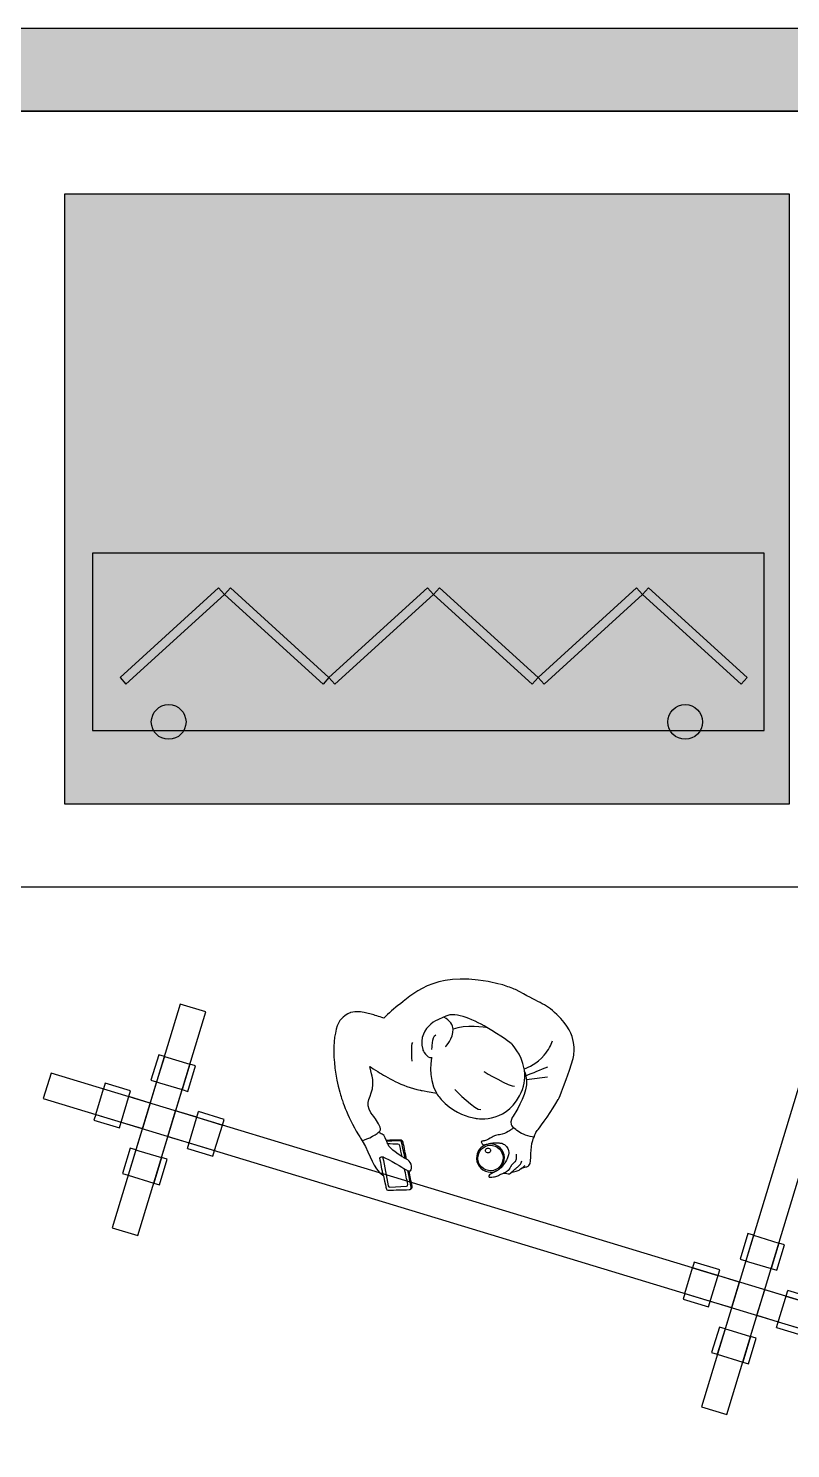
# Model space of a CAD drawing. Header units: millimetres. Extents: x 13722 to 114356, y -17117 to 61088.
# Drawn here: x 70332 to 72907, y 52646 to 57445 of the extents above; entities that cross this region are included whole.
import ezdxf

# ---------------------------------------------------------------- set-up
doc = ezdxf.new("R2010")
doc.units = ezdxf.units.MM
for name, color, linetype in [('01', 3, 'Continuous'), ('02', 250, 'Continuous'), ('03', 8, 'Continuous'), ('03_lighting', 3, 'Continuous'), ('Toffu_Outline', 8, 'Continuous')]:
    doc.layers.add(name, color=color, linetype=linetype)

# ---------------------------------------------------------------- blocks, each defined once
blk = doc.blocks.new('2r2')
at = {"layer": 'Toffu_Outline'}
for points, knots in [([(91280.8, -1453.1), (91280.8, -1453.1), (91280.8, -1453.1), (91280.8, -1453.1), (91076.3, -1401.5), (90998.4, -1480.6), (90947.1, -1519.4), (90925.3, -1535.8), (90906.7, -1552.6), (90890.9, -1568.7), (90873.8, -1562.6), (90859.2, -1558.1), (90848.1, -1554.9), (90826.6, -1548.7), (90818.8, -1547.5), (90812.1, -1547), (90798.6, -1546), (90787.5, -1547.4), (90779.9, -1548.8), (90779.9, -1548.8), (90762.5, -1555.5), (90748.1, -1570.1), (90718.5, -1599.9), (90711.5, -1709.1), (90742.3, -1818.6), (90747.3, -1836.4), (90765.8, -1898.4), (90805.5, -1962.6), (90812.5, -1974), (90812.7, -1973.3), (90818.4, -1982.9), (90850.1, -2036.8), (90852.4, -2073.4), (90887.6, -2099.2), (90888.5, -2099.8), (90889.2, -2100.3), (90889.6, -2100.6), (90889.7, -2101.4), (90897.5, -2136.6), (90897.7, -2137.4), (90897.7, -2137.5), (90898.3, -2140.3), (90898.9, -2143.3), (90899.8, -2147), (90903.2, -2149.7), (90907.1, -2149.6), (90930.2, -2149), (90953.4, -2148.4), (90976.5, -2147.8)], [0, 0, 0, 0, 1, 1, 1, 2, 2, 2, 3, 3, 3, 4, 4, 4, 5, 5, 5, 6, 6, 6, 7, 7, 7, 8, 8, 8, 9, 9, 9, 10, 10, 10, 11, 11, 11, 12, 12, 12, 13, 13, 13, 14, 14, 14, 15, 15, 15, 16, 16, 16, 16]), ([(91355, -2077.1), (91358.9, -2074.9), (91362.8, -2072.9), (91367.3, -2071.8), (91369.9, -2071.1), (91372.6, -2070.8), (91374.9, -2070.2), (91377.7, -2069.4), (91379.8, -2068.2), (91381.4, -2066.5), (91388.2, -2059.4), (91387.8, -2042.9), (91388.4, -2025.7), (91388.8, -2010.6), (91390, -1994.9), (91394.1, -1981.7), (91394.8, -1979.1), (91396.8, -1975.7), (91399, -1970.3), (91399.5, -1969), (91400.1, -1967.6), (91400.6, -1966), (91402.2, -1961.3), (91402.8, -1959), (91404.6, -1955.2), (91407.7, -1949.1), (91411.5, -1945.2), (91412.5, -1944.2), (91421.3, -1934.8), (91462.1, -1875.6), (91480.6, -1843.4), (91480.6, -1843.4), (91493.6, -1820.6), (91531, -1704.5), (91533.7, -1691.8), (91536.1, -1672.7), (91532.3, -1650.5), (91527.9, -1624.6), (91514.9, -1593.6), (91475.2, -1555.7), (91434.8, -1517.1), (91413, -1515.3), (91336.6, -1472), (91324, -1466.7), (91309.4, -1461.2), (91293.1, -1456.1), (91293.1, -1456.1), (91283.2, -1453.2), (91283.2, -1453.2)], [0, 0, 0, 0, 1, 1, 1, 2, 2, 2, 3, 3, 3, 4, 4, 4, 5, 5, 5, 6, 6, 6, 7, 7, 7, 8, 8, 8, 9, 9, 9, 10, 10, 10, 11, 11, 11, 12, 12, 12, 13, 13, 13, 14, 14, 14, 15, 15, 15, 16, 16, 16, 16]), ([(91239.6, -1599.9), (91187.7, -1570), (91125.2, -1543.3), (91094.1, -1565), (91094.1, -1565), (91001.5, -1590.4), (91022.5, -1674.8), (91022.5, -1674.8), (91036.4, -1705.1), (91053, -1701.3), (91053, -1701.3), (91037.7, -1763.6), (91068.8, -1822.2)], [0, 0, 0, 0, 1, 1, 1, 2, 2, 2, 3, 3, 3, 4, 4, 4, 4]), ([(91099.3, -1665.2), (91099.3, -1665.2), (91127.9, -1636.1), (91125.1, -1605.8), (91123.9, -1591.6), (91115.6, -1577), (91094.1, -1565)], [0, 0, 0, 0, 1, 1, 1, 2, 2, 2, 2]), ([(91239.6, -1599.9), (91239.6, -1599.9), (91239.6, -1599.9), (91239.6, -1599.9), (91237.4, -1599.6), (91164.4, -1589.8), (91125.1, -1605.8)], [0, 0, 0, 0, 1, 1, 1, 2, 2, 2, 2]), ([(91367, -1750), (91366.7, -1746.3), (91366.2, -1742.8), (91365.6, -1739.3), (91365.6, -1739.3), (91365.6, -1739.3), (91365.6, -1739.3), (91357, -1688.7), (91323.1, -1655.2), (91323.1, -1655.2), (91323.1, -1655.2), (91285.5, -1626.3), (91239.6, -1599.9)], [0, 0, 0, 0, 1, 1, 1, 2, 2, 2, 3, 3, 3, 4, 4, 4, 4]), ([(91365.6, -1739.3), (91380, -1734.4), (91408.7, -1722.3), (91432.9, -1693.8), (91448.2, -1675.9), (91456.4, -1657.9), (91460.8, -1645.5)], [0, 0, 0, 0, 1, 1, 1, 2, 2, 2, 2]), ([(90899.6, -1980.4), (90894.5, -1967.8), (90891.9, -1965.2), (90891.9, -1965.2), (90888.4, -1961.7), (90883.5, -1959.3), (90879.1, -1957.1), (90878.3, -1956.7), (90873.2, -1954.1), (90873.2, -1954.1), (90874.5, -1953.6), (90876.7, -1952.5), (90878.3, -1950.3), (90880.5, -1947.1), (90880.2, -1943.6), (90880.1, -1942.1), (90879.2, -1930.3), (90862.2, -1907.6), (90857.1, -1900.6), (90857.1, -1900.6), (90850.3, -1894.8), (90841.7, -1876), (90827.3, -1844.5), (90860, -1824.2), (90853.7, -1775.1), (90853.7, -1775.1), (90853.6, -1774.9), (90844.4, -1732.1), (90850.4, -1736.2), (90859.4, -1742.2), (90870.6, -1749), (90900.9, -1767.6), (90951.1, -1798.3), (91014.1, -1811.8), (91014.1, -1811.8), (91014.2, -1811.9), (91068.8, -1822.2), (91076.2, -1832.9), (91085.8, -1844.8), (91098.4, -1856.4), (91135, -1889.9), (91175.6, -1901.9), (91198.6, -1906.6), (91198.6, -1906.6), (91298.2, -1928.3), (91350, -1830.6), (91365.4, -1801.5), (91369.3, -1774.2), (91367.1, -1750.1), (91367.5, -1751.2), (91367.8, -1752.3), (91368.2, -1753.4), (91369.2, -1756.7), (91370.1, -1759.9), (91370.8, -1763), (91373.9, -1775.9), (91373.8, -1786.3), (91373.1, -1793.7), (91369.1, -1836), (91333.8, -1890.8), (91328, -1899.8), (91325.2, -1904.1), (91317.2, -1916.2), (91321, -1927.5), (91322.2, -1931.1), (91324.2, -1933.6), (91325.5, -1935), (91325.5, -1935), (91329, -1938.3), (91329, -1938.3)], [0, 0, 0, 0, 1, 1, 1, 2, 2, 2, 3, 3, 3, 4, 4, 4, 5, 5, 5, 6, 6, 6, 7, 7, 7, 8, 8, 8, 9, 9, 9, 10, 10, 10, 11, 11, 11, 12, 12, 12, 13, 13, 13, 14, 14, 14, 15, 15, 15, 16, 16, 16, 17, 17, 17, 18, 18, 18, 19, 19, 19, 20, 20, 20, 21, 21, 21, 22, 22, 22, 23, 23, 23, 23]), ([(91329.3, -1938.6), (91324.2, -1943.3), (91319.4, -1946.7), (91315.8, -1949), (91311.8, -1951.5), (91301.9, -1957.5), (91291, -1960.4), (91288, -1961.2), (91285.1, -1961.7), (91282.2, -1962.1), (91279.1, -1962.5), (91276.1, -1962.7), (91273.1, -1963.3), (91267.4, -1964.6), (91262.2, -1967.5), (91257, -1970.5), (91248.6, -1975.4), (91240.2, -1980.7), (91231.4, -1982.5), (91229.5, -1983), (91227.5, -1983.2), (91225.3, -1983.6), (91223.7, -1983.8), (91221.9, -1984.1), (91221.1, -1985.1), (91219.6, -1986.8), (91221.4, -1990.7), (91223.6, -1993), (91225.2, -1994.7), (91227, -1995.6), (91229, -1996.2), (91230.6, -1996.6), (91232.2, -1996.7), (91233.9, -1996.8), (91219.1, -2002.8), (91207.7, -2016.2), (91204.9, -2033.3), (91200.6, -2059.3), (91218, -2083.8), (91243.7, -2088.1), (91252.8, -2089.6), (91261.7, -2088.4), (91269.7, -2085), (91268.5, -2085.9), (91267.2, -2086.7), (91266, -2087.5), (91261.6, -2090.2), (91256.7, -2092.4), (91252.1, -2095.1), (91249.8, -2096.5), (91247.5, -2098.1), (91246.4, -2100.7), (91246, -2101.7), (91245.7, -2102.8), (91245.9, -2103.7), (91246.4, -2106.7), (91252.1, -2105.9), (91256.6, -2105.2), (91263.5, -2104.2), (91268, -2103.9), (91272.7, -2102.1), (91277.9, -2100.3), (91277.9, -2099.4), (91286.9, -2095.5), (91292, -2093.4), (91294.5, -2092.3), (91295.7, -2092.1), (91304.4, -2090.8), (91308.7, -2096.2), (91315.6, -2094.1), (91318.5, -2093.1), (91320.5, -2091.3), (91321.6, -2090.1), (91321.6, -2090.1), (91321.8, -2089.9), (91321.8, -2089.9), (91321.8, -2089.9), (91321.8, -2089.9), (91321.8, -2089.9), (91322.7, -2089.7), (91323.7, -2089.4), (91324.5, -2089.1), (91327.7, -2088.3), (91330.8, -2087.5), (91334.1, -2086.6), (91339.1, -2085.4), (91344.3, -2084.2), (91348.7, -2081.5), (91350.4, -2080.5), (91351.9, -2079.2), (91353.5, -2077.9), (91354, -2077.6), (91354.5, -2077.4), (91354.9, -2077.1)], [0, 0, 0, 0, 1, 1, 1, 2, 2, 2, 3, 3, 3, 4, 4, 4, 5, 5, 5, 6, 6, 6, 7, 7, 7, 8, 8, 8, 9, 9, 9, 10, 10, 10, 11, 11, 11, 12, 12, 12, 13, 13, 13, 14, 14, 14, 15, 15, 15, 16, 16, 16, 17, 17, 17, 18, 18, 18, 19, 19, 19, 20, 20, 20, 21, 21, 21, 22, 22, 22, 23, 23, 23, 24, 24, 24, 25, 25, 25, 26, 26, 26, 27, 27, 27, 28, 28, 28, 29, 29, 29, 30, 30, 30, 31, 31, 31, 31]), ([(91399, -1970.3), (91390.7, -1969.4), (91380.5, -1967.4), (91369.4, -1963.2), (91351.2, -1956.4), (91338, -1946.5), (91329.3, -1938.6), (91329.2, -1938.5), (91329.1, -1938.4), (91329, -1938.3), (91327.7, -1937.1), (91326.6, -1936.1), (91325.5, -1935)], [0, 0, 0, 0, 1, 1, 1, 2, 2, 2, 3, 3, 3, 4, 4, 4, 4]), ([(90968.2, -2045), (90966.1, -2043.9), (90964.5, -2043.2), (90963.5, -2042.8), (90963.4, -2042.5), (90962.7, -2038.9), (90962.6, -2038.5), (90960, -2026.5), (90958, -2017.4), (90957, -2013), (90955.7, -2007.1), (90953.9, -1998.7), (90951.5, -1987.7), (90950.9, -1985.1), (90948.6, -1983.2), (90945.9, -1983.2), (90933.6, -1983.4), (90900.9, -1983.6), (90900.9, -1983.6), (90900.6, -1982.9), (90900.3, -1982.2), (90900, -1981.4), (90899.9, -1981.1), (90899.8, -1980.8), (90899.6, -1980.4)], [0, 0, 0, 0, 1, 1, 1, 2, 2, 2, 3, 3, 3, 4, 4, 4, 5, 5, 5, 6, 6, 6, 7, 7, 7, 8, 8, 8, 8]), ([(90968.2, -2045), (90964.3, -2026), (90960.5, -2007.1), (90956.6, -1988.2), (90955.5, -1983.4), (90951.3, -1980), (90946.4, -1980.1), (90930.9, -1980.6), (90915.5, -1981), (90900, -1981.4)], [0, 0, 0, 0, 1, 1, 1, 2, 2, 2, 3, 3, 3, 3]), ([(90952.8, -2036.3), (90952.5, -2036.2), (90952.2, -2036), (90951.9, -2035.8), (90914.8, -2012.7), (90907.9, -2000.7), (90905.4, -1995.7), (90905, -1995), (90904.6, -1994.2), (90904.2, -1993.2), (90903.1, -1990.8), (90901.9, -1987.6), (90900.9, -1983.6)], [0, 0, 0, 0, 1, 1, 1, 2, 2, 2, 3, 3, 3, 4, 4, 4, 4]), ([(90952.8, -2036.4), (90952.8, -2036.4), (90952.8, -2036.3), (90952.8, -2036.3), (90950.2, -2024), (90947.7, -2011.7), (90945.1, -1999.4), (90944.5, -1996.3), (90941.8, -1994), (90938.6, -1993.9), (90927.1, -1993.7), (90915.6, -1993.5), (90904.2, -1993.2)], [0, 0, 0, 0, 1, 1, 1, 2, 2, 2, 3, 3, 3, 4, 4, 4, 4]), ([(91258.6, -1998.5), (91235.3, -1994.6), (91213.3, -2010.6), (91209.4, -2034), (91205.6, -2057.5), (91221.3, -2079.7), (91244.5, -2083.5), (91267.7, -2087.3), (91289.7, -2071.4), (91293.6, -2048), (91297.5, -2024.5), (91281.8, -2002.3), (91258.6, -1998.5)], [0, 0, 0, 0, 1, 1, 1, 2, 2, 2, 3, 3, 3, 4, 4, 4, 4]), ([(91244.5, -2007.5), (91239.6, -2006.7), (91235.1, -2009.6), (91234.3, -2014.1), (91233.6, -2018.5), (91237, -2022.7), (91241.9, -2023.5), (91246.8, -2024.3), (91251.3, -2021.4), (91252.1, -2017), (91252.8, -2012.6), (91249.4, -2008.3), (91244.5, -2007.5)], [0, 0, 0, 0, 1, 1, 1, 2, 2, 2, 3, 3, 3, 4, 4, 4, 4]), ([(91281.7, -2077.6), (91281.9, -2077.4), (91282.2, -2077.2), (91282.4, -2077), (91290.5, -2069.9), (91296.2, -2060.1), (91298.1, -2048.7), (91302.4, -2022.7), (91285.1, -1998.2), (91259.3, -1993.9), (91254.9, -1993.2), (91250.6, -1993.1), (91246.5, -1993.5), (91246.5, -1993.5), (91247.4, -1993.5), (91247.4, -1993.5), (91249.3, -1992.7), (91251.3, -1991.9), (91253.3, -1991.3), (91262, -1988.7), (91271.5, -1989.1), (91280.6, -1989.9), (91284.6, -1990.4), (91288.6, -1990.8), (91292.3, -1992.1), (91297.3, -1993.8), (91301.7, -1996.9), (91305.5, -2002.2), (91308.6, -2006.5), (91311.2, -2012.2), (91312.2, -2014.3), (91312.7, -2015.4), (91312.7, -2015.4), (91312.7, -2015.4), (91313.4, -2026.4), (91313, -2028.5), (91312.6, -2030.5), (91310.4, -2039.9), (91307.1, -2047.1), (91302.8, -2053.7), (91299.3, -2059.1), (91295.1, -2064.2), (91291.9, -2069.4), (91291.8, -2069.7), (91291.6, -2070), (91291.4, -2070.2), (91289.3, -2073.4), (91285.9, -2075.2), (91282.4, -2077)], [0, 0, 0, 0, 1, 1, 1, 2, 2, 2, 3, 3, 3, 4, 4, 4, 5, 5, 5, 6, 6, 6, 7, 7, 7, 8, 8, 8, 9, 9, 9, 10, 10, 10, 11, 11, 11, 12, 12, 12, 13, 13, 13, 14, 14, 14, 15, 15, 15, 16, 16, 16, 16]), ([(90889.6, -2100.6), (90885.5, -2080.7), (90881.6, -2060.7), (90877.6, -2040.8), (90878.5, -2039.5), (90880, -2037.9), (90882.3, -2037.2), (90884.1, -2036.5), (90885.9, -2036.7), (90887.3, -2037), (90888.2, -2037.2), (90889, -2037.5), (90889.6, -2037.7), (90905, -2043.6), (90961.3, -2077.3), (90961.3, -2077.3), (90966.2, -2080.2), (90970.1, -2082.4), (90972.4, -2083.7)], [0, 0, 0, 0, 1, 1, 1, 2, 2, 2, 3, 3, 3, 4, 4, 4, 5, 5, 5, 6, 6, 6, 6]), ([(90887.3, -2037), (90893.7, -2069.6), (90900, -2102.3), (90906.3, -2135), (90906.8, -2137.3), (90908.9, -2138.9), (90911.2, -2138.9), (90911.2, -2138.9), (90967.8, -2136.6), (90967.8, -2136.6), (90970.8, -2136.5), (90972.9, -2133.7), (90972.3, -2130.8), (90968.7, -2113), (90965, -2095.1), (90961.3, -2077.3)], [0, 0, 0, 0, 1, 1, 1, 2, 2, 2, 3, 3, 3, 4, 4, 4, 5, 5, 5, 5]), ([(90976.2, -2084.5), (90977.9, -2084.8), (90979.7, -2084.8), (90981, -2084.3), (90985.4, -2082.5), (90986.6, -2070.8), (90983.6, -2061.9), (90980.4, -2053), (90973.2, -2047.7), (90968.2, -2045)], [0, 0, 0, 0, 1, 1, 1, 2, 2, 2, 3, 3, 3, 3]), ([(91338.7, -2028.2), (91338.1, -2035.7), (91338.8, -2039.1), (91338.7, -2042.3), (91338.5, -2046.4), (91337.1, -2050.3), (91334.5, -2053.3), (91332.3, -2055.9), (91329, -2057.9), (91325.7, -2061.7), (91323.7, -2063.9), (91321.7, -2066.7), (91321.7, -2066.7), (91321.7, -2066.7), (91320.4, -2068.8), (91319.1, -2071), (91315.9, -2076.4), (91313.1, -2082), (91308.4, -2085.7), (91306.5, -2087.3), (91304.4, -2088.5), (91302.2, -2089.5), (91300, -2090.5), (91297.9, -2091.3), (91295.7, -2092.1)], [0, 0, 0, 0, 1, 1, 1, 2, 2, 2, 3, 3, 3, 4, 4, 4, 5, 5, 5, 6, 6, 6, 7, 7, 7, 8, 8, 8, 8]), ([(91321.6, -2090.1), (91321.7, -2090), (91321.7, -2089.9), (91321.8, -2089.9), (91323.4, -2088.3), (91325.1, -2086.6), (91326.7, -2085.1), (91331.3, -2080.7), (91336.1, -2077.3), (91340.8, -2073.5), (91343.7, -2071.1), (91346.6, -2068.5), (91349.4, -2065.6), (91351.8, -2063.1), (91354.2, -2060.5), (91355.5, -2057.4), (91356.5, -2055.1), (91357, -2052.5), (91357.4, -2050)], [0, 0, 0, 0, 1, 1, 1, 2, 2, 2, 3, 3, 3, 4, 4, 4, 5, 5, 5, 6, 6, 6, 6]), ([(90976.5, -2147.8), (90977.5, -2147.8), (90978.5, -2147.5), (90979.3, -2147.1), (90982.1, -2145.8), (90983.8, -2142.8), (90983.2, -2139.5), (90980.9, -2127.6), (90978.6, -2115.8), (90976.3, -2103.9), (90975, -2097.1), (90973.7, -2090.4), (90972.4, -2083.7), (90972.4, -2083.7), (90974.2, -2084.2), (90976.2, -2084.5)], [0, 0, 0, 0, 1, 1, 1, 2, 2, 2, 3, 3, 3, 4, 4, 4, 5, 5, 5, 5]), ([(90979.3, -2147.1), (90979.3, -2147.1), (90980, -2146.9), (90980, -2146.9), (90980.8, -2146.7), (90983.6, -2145.7), (90985.4, -2142.7), (90987.2, -2140), (90986.9, -2137.3), (90986.9, -2136.5), (90983.3, -2119.1), (90979.8, -2101.8), (90976.2, -2084.5)], [0, 0, 0, 0, 1, 1, 1, 2, 2, 2, 3, 3, 3, 4, 4, 4, 4]), ([(91354.8, -2077.2), (91354.8, -2077.2), (91354.9, -2077.2), (91354.9, -2077.1), (91354.9, -2077.1), (91355, -2077.1), (91355, -2077.1), (91357.4, -2075.2), (91359.8, -2073.2), (91362.2, -2071.3), (91364, -2069.7), (91365.8, -2068.1), (91367.7, -2066.5)], [0, 0, 0, 0, 1, 1, 1, 2, 2, 2, 3, 3, 3, 4, 4, 4, 4])]:
    blk.add_open_spline(points, degree=3, knots=knots, dxfattribs=at)
for points in [[(91053.8, -1674.3), (91053.8, -1674.3), (91053.9, -1630.7), (91067.4, -1624.7)], [(90986.7, -1713.6), (90986.7, -1713.6), (90982.6, -1653.9), (90989.4, -1650.1)], [(91229.2, -1748.8), (91229.2, -1748.8), (91320.9, -1802.2), (91332.6, -1798.3)], [(91370.8, -1763), (91395.7, -1752.8), (91420.6, -1742.6), (91445.5, -1732.3)], [(91373, -1775.1), (91396.8, -1772.3), (91420.7, -1769.4), (91444.6, -1766.5)], [(91131.1, -1809.9), (91131.1, -1809.9), (91203.3, -1882.5), (91218.6, -1877.5)], [(90818.4, -1982.9), (90818.4, -1982.9), (90867.7, -1963.9), (90873.2, -1954.1)], [(91246.5, -1993.5), (91242.1, -1994), (91237.9, -1995.1), (91233.9, -1996.8)], [(90963.5, -2042.8), (90961.3, -2041.5), (90957.5, -2039.3), (90952.8, -2036.4)], [(91269.7, -2085), (91274, -2083.1), (91278.1, -2080.7), (91281.7, -2077.6)]]:
    blk.add_open_spline(points, degree=3, dxfattribs=at)
blk = doc.blocks.new('90_90')
at = {"layer": '02'}
for p, q in [((12638.8, -431.1), (12618.8, -431.1)), ((12618.8, -431.1), (12618.8, -521.1)), ((12638.8, -431.1), (12638.8, -521.1)), ((12638.8, -431.1), (12728.8, -431.1)), ((12728.8, -431.1), (12728.8, -521.1)), ((12748.8, -431.1), (12728.8, -431.1)), ((12748.8, -521.1), (12748.8, -431.1)), ((12618.8, -521.1), (12748.8, -521.1)), ((12638.8, -521.1), (12638.8, -596.1)), ((12728.8, -596.1), (12728.8, -521.1)), ((12473.8, -576.1), (12473.8, -596.1)), ((12563.8, -576.1), (12473.8, -576.1)), ((12563.8, -596.1), (12473.8, -596.1)), ((12473.8, -596.1), (12473.8, -686.1)), ((12563.8, -596.1), (12563.8, -576.1)), ((12563.8, -596.1), (12563.8, -606.1)), ((12803.8, -596.1), (12563.8, -596.1)), ((12563.8, -606.1), (12563.8, -686.1)), ((12803.8, -576.1), (12803.8, -596.1)), ((12893.8, -576.1), (12803.8, -576.1)), ((12893.8, -596.1), (12803.8, -596.1)), ((12803.8, -596.1), (12803.8, -606.1)), ((12803.8, -606.1), (12803.8, -686.1)), ((12893.8, -596.1), (12893.8, -576.1)), ((12893.8, -596.1), (12893.8, -686.1)), ((12563.8, -686.1), (12473.8, -686.1)), ((12473.8, -686.1), (12473.8, -706.1)), ((12473.8, -706.1), (12563.8, -706.1)), ((12563.8, -706.1), (12563.8, -686.1)), ((12563.8, -686.1), (12803.8, -686.1)), ((12638.8, -686.1), (12638.8, -761.1)), ((12728.8, -761.1), (12728.8, -686.1)), ((12893.8, -686.1), (12803.8, -686.1)), ((12803.8, -686.1), (12803.8, -706.1)), ((12803.8, -706.1), (12893.8, -706.1)), ((12893.8, -706.1), (12893.8, -686.1)), ((12618.8, -761.1), (12618.8, -851.1)), ((12618.8, -761.1), (12748.8, -761.1)), ((12638.8, -761.1), (12638.8, -851.1)), ((12728.8, -761.1), (12728.8, -851.1)), ((12748.8, -851.1), (12748.8, -761.1)), ((12618.8, -851.1), (12638.8, -851.1)), ((12638.8, -851.1), (12728.8, -851.1)), ((12728.8, -851.1), (12748.8, -851.1))]:
    blk.add_line(p, q, dxfattribs=at)
for points in [[(12728.8, -596.1), (12638.8, -596.1)], [(12638.8, -686.1), (12728.8, -686.1)]]:
    blk.add_lwpolyline(points, dxfattribs=at)
blk = doc.blocks.new('RW')
at = {"layer": '02'}
for points in [[(92929, -19654.3), (93015.1, -19680.5), (93531, -17982.1), (93444.9, -17955.9)], [(90938.8, -19049.7), (91024.9, -19075.8), (91254.5, -18320), (91168.4, -18293.8)], [(93451.7, -19447.3), (93477.9, -19361.2), (90731.8, -18526.9), (90705.6, -18613.1)]]:
    blk.add_lwpolyline(points, close=True, dxfattribs=at)
at = {"layer": '02', "rotation": 73.10102855420453}
for p in [(86796.3, -30634.5), (88786.5, -31239.1)]:
    blk.add_blockref('90_90', p, dxfattribs=at)

msp = doc.modelspace()

# ---------------------------------------------------------------- hatches: boundary and pattern name
at = {"layer": '01'}
h = msp.add_hatch(dxfattribs=at)
h.set_pattern_fill('ANGLE', color=256)
h.set_pattern_definition([(0, (-19358.1374, 55669.144), (0, 6.985), [5.08, -1.905]), (90, (-19358.1374, 55669.144), (-6.985, 4e-16), [5.08, -1.905])])
h.paths.add_polyline_path([(69773.8, 57445), (69773.8, 57165), (83214.7, 57165), (83214.7, 57445)])
at = {"layer": '01', "lineweight": -2, "true_color": 0x999b37}
h = msp.add_hatch(dxfattribs=at)
h.set_pattern_fill('AR-SAND', color=55, scale=5)
h.set_pattern_definition([(37.5, (-19358.14, 55669.14), (-8.00016, 244.7066), [0, -193.04, 0, -215.9, 0, -206.375]), (7.5, (-19358.14, 55669.14), (224.7616, 358.4126), [0, -104.14, 0, -173.99, 0, -66.675]), (327.5, (-19514.35, 55669.14), (395.4962, 0.7186), [0, -63.5, 0, -228.6, 0, -298.45]), (317.5, (-19514.35, 55669.14), (381.7782, 111.4647), [0, -31.75, 0, -149.86, 0, -171.45])])
h.paths.add_polyline_path([(70453.8, 46925), (70453.8, 44706.3), (72599.6, 43985), (76293.8, 43985), (76293.8, 46925)], flags=17)
h.paths.add_polyline_path([(70453.8, 56885), (70453.8, 54825), (72903.8, 54825), (72903.8, 56885)], flags=17)
h.paths.add_polyline_path([(79063.8, 48295), (79063.8, 46455), (81313.8, 46455), (81313.8, 48295)], flags=17)
h.paths.add_polyline_path([(66994.8, 54545, 0.409585), (64324.8, 57165), (62204.1, 57165), (62204.1, 41905), (62204.1, 40905), (83214.7, 40905), (83214.7, 57165), (77183.8, 57165), (77183.8, 54545), (78783.8, 54545), (78783.8, 52975), (81593.8, 52975), (81593.8, 48575), (81593.8, 46175), (81593.8, 41905), (72553.8, 41905), (64324.8, 44405), (64324.8, 47105), (64324.8, 49485), (66994.8, 49485)])

# ---------------------------------------------------------------- linework, layer by layer
at = {"layer": '01'}
for points in [[(69773.8, 57165), (83214.7, 57165), (83214.7, 57445), (69773.8, 57445)], [(70173.8, 54545), (73183.8, 54545), (73183.8, 57165), (70173.8, 57165)], [(70453.8, 54825), (72903.8, 54825), (72903.8, 56885), (70453.8, 56885)]]:
    msp.add_lwpolyline(points, close=True, dxfattribs=at)
at = {"layer": '02'}
msp.add_lwpolyline([(70548.4, 55072.4), (72818.4, 55072.4), (72818.4, 55672.4), (70548.4, 55672.4)], close=True, dxfattribs=at)
at = {"layer": '03'}
for points in [[(70661.9, 55229.2), (70994.8, 55532), (70974.7, 55554.2), (70641.8, 55251.4)], [(71327.8, 55229.2), (70994.8, 55532), (71015, 55554.2), (71347.9, 55251.4)], [(71368.1, 55229.2), (71701, 55532), (71680.8, 55554.2), (71347.9, 55251.4)], [(72033.9, 55229.2), (71701, 55532), (71721.2, 55554.2), (72054.1, 55251.4)], [(72074.3, 55229.2), (72407.2, 55532), (72387, 55554.2), (72054.1, 55251.4)], [(72740.1, 55229.2), (72407.2, 55532), (72427.4, 55554.2), (72760.3, 55251.4)]]:
    msp.add_lwpolyline(points, close=True, dxfattribs=at)
at = {"layer": '03_lighting'}
for centre in [(70806.2, 55101.5), (72551.4, 55101.5)]:
    msp.add_circle(centre, 58.6, dxfattribs=at)

# ---------------------------------------------------------------- block references
at = {"layer": '02'}
msp.add_blockref('RW', (-20323.1, 72442.3), dxfattribs=at)
at = {"layer": '03'}
msp.add_blockref('2r2', (-19358.1, 55669.1), dxfattribs=at)

doc.saveas('drawing.dxf')
